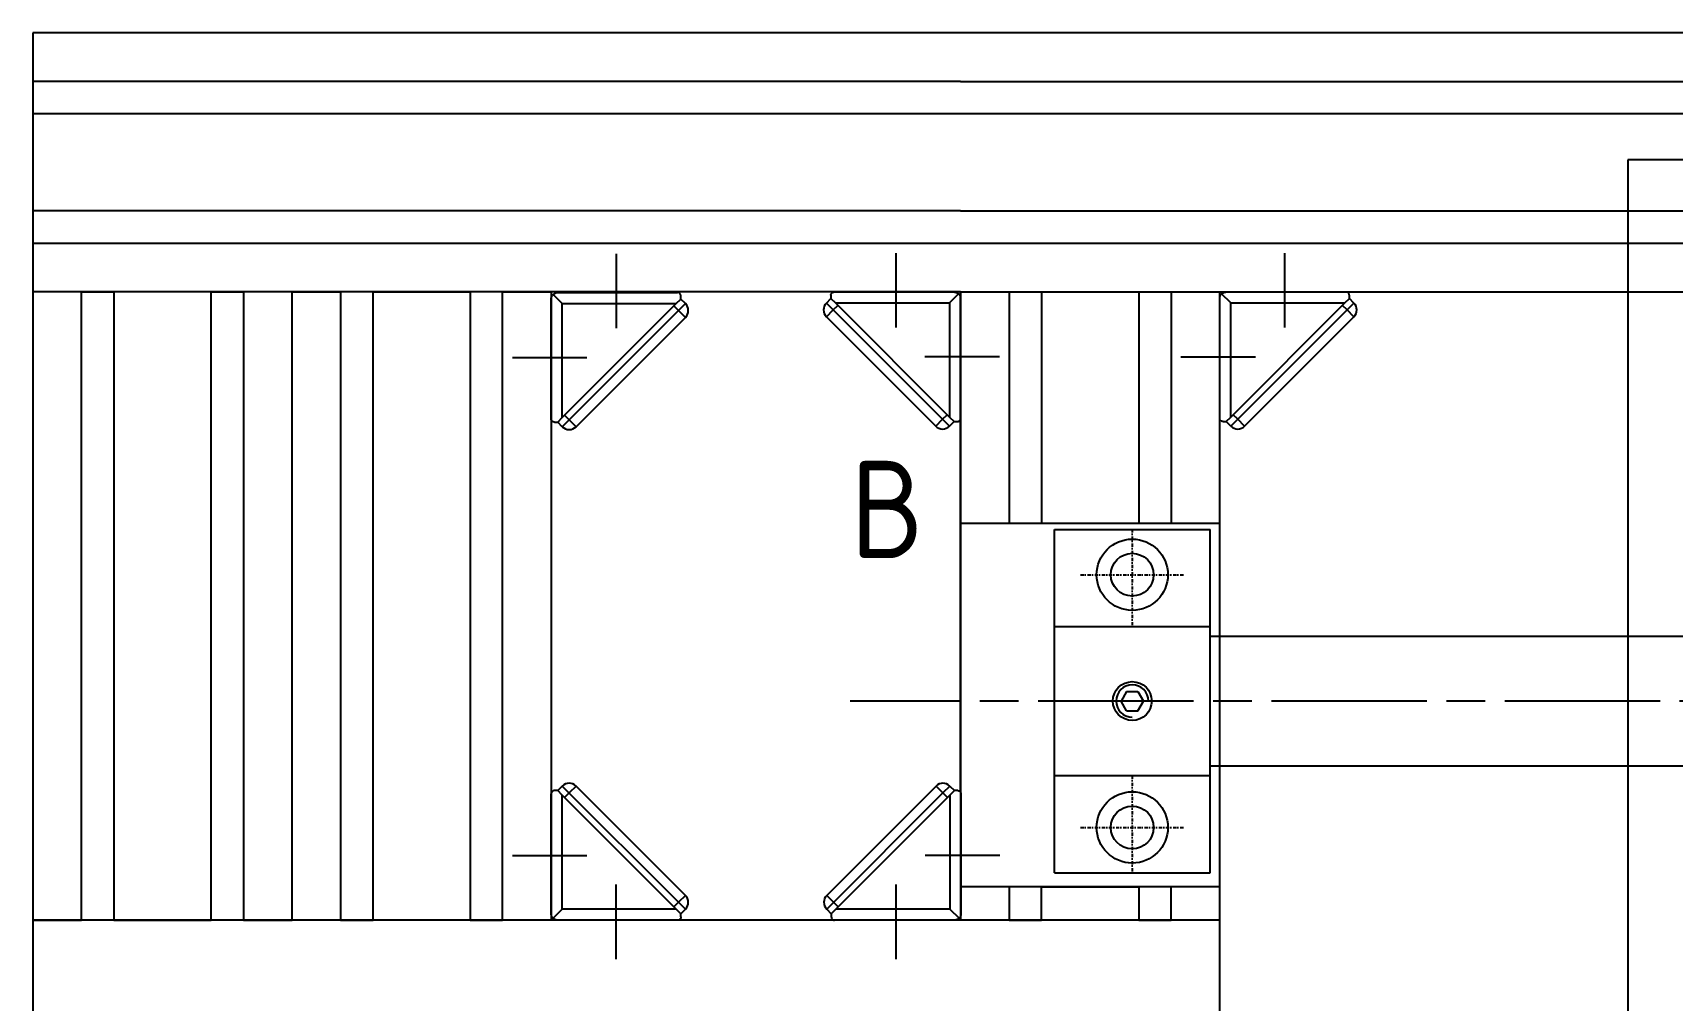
# Model space of a CAD drawing. Header units: millimetres. Extents: x 825 to 4294, y 1031 to 3282.
# Drawn here: x 1821.1 to 2074, y 1403.2 to 1552.5 of the extents above; entities that cross this region are included whole.
import ezdxf

# ---------------------------------------------------------------- set-up
doc = ezdxf.new("R2010")
doc.units = ezdxf.units.MM
for name, pattern in [('ACAD_ISO08W100', [36, 24, -3, 6, -3]), ('AUSGEZOGEN', [0]), ('CENTER', [50.8, 31.75, -6.35, 6.35, -6.35]), ('PHL_THICK', [0]), ('STRICHPUNKT', [1, 0.5, -0.25, 0, -0.25])]:
    doc.linetypes.add(name, pattern=pattern)
for name, color, linetype in [('L2STAR', 2, 'AUSGEZOGEN'), ('L5STAR', 7, 'AUSGEZOGEN'), ('M2STAR', 2, 'STRICHPUNKT'), ('osie', 221, 'ACAD_ISO08W100'), ('wozek', 110, 'Continuous')]:
    doc.layers.add(name, color=color, linetype=linetype)
doc.layers.add('linie4fun', color=6, linetype='Continuous', lineweight=25)
doc.styles.get("Standard").update_dxf_attribs({"font": 'geniso.shx'})

# ---------------------------------------------------------------- blocks, each defined once
blk = doc.blocks.new('CCLAB_201911010481883_57')
at = {"color": 92, "linetype": 'CENTER'}
blk.add_line((-6, -10), (5.5, -10), dxfattribs=at)
blk = doc.blocks.new('CCLAB_201911010481883_59')
at = {"color": 92, "linetype": 'CENTER'}
blk.add_line((10, 6), (10, -5.5), dxfattribs=at)

msp = doc.modelspace()

# ---------------------------------------------------------------- linework, layer by layer
at = {"layer": 'L2STAR'}
msp.add_arc((1990.71594, 1449.3901), 2.5, 0, 270, dxfattribs=at)
at = {"layer": 'L5STAR'}
for p, q in [((1978.71594, 1422.8901), (1978.71594, 1475.8901)), ((1978.71594, 1475.8901), (2002.71594, 1475.8901)), ((2002.71594, 1422.8901), (2002.71594, 1475.8901)), ((1978.71594, 1460.8901), (2002.71594, 1460.8901)), ((1989.84991, 1450.8901), (1988.98389, 1449.3901)), ((1989.84991, 1450.8901), (1991.58196, 1450.8901)), ((1991.58196, 1450.8901), (1992.44799, 1449.3901)), ((1989.84991, 1447.8901), (1988.98389, 1449.3901)), ((1989.84991, 1447.8901), (1991.58196, 1447.8901)), ((1991.58196, 1447.8901), (1992.44799, 1449.3901)), ((1978.71594, 1437.8901), (2002.71594, 1437.8901)), ((1978.71594, 1422.8901), (2002.71594, 1422.8901))]:
    msp.add_line(p, q, dxfattribs=at)
for centre, radius in [((1990.71594, 1468.8901), 5.5), ((1990.71594, 1468.8901), 3.3), ((1990.71594, 1449.3901), 3), ((1990.71594, 1429.8901), 5.5), ((1990.71594, 1429.8901), 3.3)]:
    msp.add_circle(centre, radius, dxfattribs=at)
at = {"layer": 'linie4fun'}
for p, q in [((1964.21594, 1552.52065), (1821.05934, 1552.52065)), ((1821.05934, 1552.52065), (1821.05934, 1512.52065)), ((2338.71594, 1552.52065), (1964.21594, 1552.52065)), ((1964.21594, 1545.02065), (1821.05934, 1545.02065)), ((1964.21594, 1545.02065), (2338.71594, 1545.02065)), ((1964.21594, 1540.02065), (1821.05934, 1540.02065)), ((2338.71594, 1540.02065), (1964.21594, 1540.02065)), ((1964.21594, 1525.02065), (1821.05934, 1525.02065)), ((1964.21594, 1525.02065), (2338.71594, 1525.02065)), ((1964.21594, 1520.02065), (1821.05934, 1520.02065)), ((2338.71594, 1520.02065), (1964.21594, 1520.02065)), ((1964.21594, 1512.52065), (1821.05934, 1512.52065)), ((1821.05934, 1512.52065), (1821.05934, 1415.57312)), ((1828.55934, 1415.57312), (1828.55934, 1512.52065)), ((1828.55934, 1512.52065), (1833.55934, 1512.52065)), ((1833.55934, 1512.52065), (1833.55934, 1415.57312)), ((1848.55934, 1415.57312), (1848.55934, 1512.52065)), ((1848.55934, 1512.52065), (1853.55934, 1512.52065)), ((1853.55934, 1512.52065), (1853.55934, 1415.57312)), ((1861.05934, 1415.57312), (1861.05934, 1512.52065)), ((1861.05934, 1512.52065), (1868.55934, 1512.52065)), ((1868.55934, 1512.52065), (1868.55934, 1415.57312)), ((1873.55934, 1415.57312), (1873.55934, 1512.52065)), ((1873.55934, 1512.52065), (1888.55934, 1512.52065)), ((1888.55934, 1512.52065), (1888.55934, 1415.57312)), ((1893.55934, 1415.57312), (1893.55934, 1512.52065)), ((1893.55934, 1512.52065), (1901.05934, 1512.52065)), ((1901.05934, 1512.52065), (1901.05934, 1415.57312)), ((1964.21594, 1512.52065), (2004.21594, 1512.52065)), ((1964.21594, 1512.52065), (2338.71594, 1512.52065)), ((1964.21594, 1435.43781), (1964.21594, 1512.52065)), ((1964.21594, 1512.52065), (1964.21594, 1415.57312)), ((1971.71594, 1512.52065), (1971.71594, 1491.53561)), ((1976.71594, 1512.52065), (1976.71594, 1491.53561)), ((1991.71594, 1512.52065), (1991.71594, 1491.53561)), ((1996.71594, 1512.52065), (1996.71594, 1491.53561)), ((2004.21594, 1204.49791), (2004.21594, 1512.52065)), ((1971.71594, 1491.53561), (1971.71594, 1476.80244)), ((1976.71594, 1491.53561), (1976.71594, 1476.80244)), ((1991.71594, 1491.53561), (1991.71594, 1476.80244)), ((1996.71594, 1491.53561), (1996.71594, 1476.80244)), ((2004.21594, 1476.80244), (1964.21594, 1476.80244)), ((2002.71594, 1459.3901), (2298.71594, 1459.3901)), ((2002.71594, 1439.3901), (2298.71594, 1439.3901)), ((2004.21594, 1420.70464), (1964.21594, 1420.70464)), ((1971.71594, 1420.70464), (1971.71594, 1415.57312)), ((1976.71594, 1420.70464), (1991.71594, 1420.70464)), ((1976.71594, 1415.57312), (1976.71594, 1420.70464)), ((1976.71594, 1420.70464), (1991.71594, 1420.70464)), ((1991.71594, 1420.70464), (1991.71594, 1415.57312)), ((1996.71594, 1415.57312), (1996.71594, 1420.70464)), ((2004.21594, 1415.57312), (1821.05934, 1415.57312)), ((1821.05934, 1415.57312), (1828.55934, 1415.57312)), ((1821.05934, 1415.57312), (1821.05934, 1397.10998)), ((1833.55934, 1415.57312), (1848.55934, 1415.57312)), ((1853.55934, 1415.57312), (1861.05934, 1415.57312)), ((1868.55934, 1415.57312), (1873.55934, 1415.57312)), ((1888.55934, 1415.57312), (1893.55934, 1415.57312)), ((1971.71594, 1415.57312), (1976.71594, 1415.57312)), ((1991.71594, 1415.57312), (1996.71594, 1415.57312))]:
    msp.add_line(p, q, dxfattribs=at)
at = {"layer": 'linie4fun', "linetype": 'PHL_THICK'}
for p, q in [((1901.05735, 1511.43089), (1901.06069, 1511.51134)), ((1901.05735, 1492.93089), (1901.05735, 1511.43089)), ((1901.06069, 1511.51134), (1901.07088, 1511.59354)), ((1901.07088, 1511.59354), (1901.08802, 1511.67664)), ((1901.08802, 1511.67664), (1901.113, 1511.75961)), ((1901.113, 1511.75961), (1901.14551, 1511.84143)), ((1901.14551, 1511.84143), (1901.18577, 1511.92113)), ((1901.18577, 1511.92113), (1901.23377, 1511.99769)), ((1901.23377, 1511.99769), (1901.28872, 1512.07028)), ((1901.28872, 1512.07028), (1901.35025, 1512.138)), ((1901.35025, 1512.138), (1901.41796, 1512.19953)), ((1902.75735, 1510.73089), (1901.35025, 1512.138)), ((1901.41796, 1512.19953), (1901.49055, 1512.25448)), ((1901.49055, 1512.25448), (1901.56714, 1512.30236)), ((1901.56714, 1512.30236), (1901.64681, 1512.34273)), ((1901.64681, 1512.34273), (1901.72864, 1512.37524)), ((1901.72864, 1512.37524), (1901.8116, 1512.40022)), ((1901.8116, 1512.40022), (1901.8947, 1512.41736)), ((1901.8947, 1512.41736), (1901.97691, 1512.42756)), ((1901.97691, 1512.42756), (1902.05735, 1512.43089)), ((1902.05735, 1512.43089), (1920.55735, 1512.43089)), ((1902.75735, 1510.73089), (1920.35735, 1510.73089)), ((1902.75735, 1493.13089), (1920.35735, 1510.73089)), ((1902.75735, 1493.13089), (1902.75735, 1510.73089)), ((1903.82514, 1492.78446), (1921.76444, 1510.72376)), ((1920.70378, 1509.6631), (1919.99667, 1510.37021)), ((1920.35735, 1510.73089), (1921.05735, 1511.43089)), ((1920.61389, 1512.42759), (1920.55735, 1512.43089)), ((1920.67093, 1512.41758), (1920.61389, 1512.42759)), ((1920.72751, 1512.40105), (1920.67093, 1512.41758)), ((1920.78299, 1512.37687), (1920.72751, 1512.40105)), ((1920.83612, 1512.34597), (1920.78299, 1512.37687)), ((1920.88615, 1512.30758), (1920.83612, 1512.34597)), ((1920.93199, 1512.26203), (1920.88615, 1512.30758)), ((1920.97261, 1512.20942), (1920.93199, 1512.26203)), ((1921.00684, 1512.14989), (1920.97261, 1512.20942)), ((1921.03357, 1512.08359), (1921.00684, 1512.14989)), ((1921.05107, 1512.01059), (1921.03357, 1512.08359)), ((1921.05735, 1511.93089), (1921.05107, 1512.01059)), ((1921.76444, 1510.72376), (1921.05733, 1511.43087)), ((1921.05735, 1511.43089), (1921.05735, 1511.93089)), ((1943.50885, 1510.81352), (1944.21596, 1511.52063)), ((1943.50885, 1510.81352), (1944.56951, 1509.75286)), ((1944.21594, 1512.02065), (1944.22233, 1512.10034)), ((1944.21594, 1512.02065), (1944.21594, 1511.52065)), ((1944.21594, 1511.52065), (1944.91594, 1510.82065)), ((1944.22233, 1512.10034), (1944.23973, 1512.17335)), ((1944.23973, 1512.17335), (1944.26645, 1512.23965)), ((1944.26645, 1512.23965), (1944.30068, 1512.29918)), ((1944.30068, 1512.29918), (1944.34129, 1512.35178)), ((1944.34129, 1512.35178), (1944.38714, 1512.39734)), ((1944.38714, 1512.39734), (1944.43714, 1512.43563)), ((1944.43714, 1512.43563), (1944.49037, 1512.46688)), ((1944.49037, 1512.46688), (1944.54578, 1512.49081)), ((1944.54578, 1512.49081), (1944.60244, 1512.5076)), ((1944.56951, 1509.75286), (1945.27662, 1510.45997)), ((1944.60244, 1512.5076), (1944.65943, 1512.51745)), ((1944.65943, 1512.51745), (1944.71594, 1512.52065)), ((1944.71594, 1512.52065), (1963.21594, 1512.52065)), ((1944.91594, 1510.82065), (1962.51594, 1493.22065)), ((1944.91594, 1510.82065), (1962.51594, 1510.82065)), ((1962.51594, 1510.82065), (1963.92304, 1512.22776)), ((1962.51594, 1510.82065), (1962.51594, 1493.22065)), ((1963.21594, 1512.52065), (1963.29638, 1512.51732)), ((1963.29638, 1512.51732), (1963.37859, 1512.50712)), ((1963.37859, 1512.50712), (1963.46169, 1512.48998)), ((1963.46169, 1512.48998), (1963.54465, 1512.465)), ((1963.54465, 1512.465), (1963.62648, 1512.43249)), ((1963.62648, 1512.43249), (1963.70618, 1512.39224)), ((1963.70618, 1512.39224), (1963.78274, 1512.34424)), ((1963.78274, 1512.34424), (1963.85533, 1512.28929)), ((1963.85533, 1512.28929), (1963.92304, 1512.22776)), ((1963.92304, 1512.22776), (1963.98457, 1512.16004)), ((1963.98457, 1512.16004), (1964.03953, 1512.08745)), ((1964.03953, 1512.08745), (1964.08741, 1512.01086)), ((1964.08741, 1512.01086), (1964.12778, 1511.93119)), ((1964.12778, 1511.93119), (1964.16029, 1511.84937)), ((1964.16029, 1511.84937), (1964.18527, 1511.7664)), ((1964.18527, 1511.7664), (1964.20241, 1511.6833)), ((1964.20241, 1511.6833), (1964.2126, 1511.6011)), ((1964.2126, 1511.6011), (1964.21594, 1511.52065)), ((1964.21594, 1511.52065), (1964.21594, 1493.02065)), ((2004.21594, 1511.52065), (2004.21927, 1511.6011)), ((2004.21594, 1493.02065), (2004.21594, 1511.52065)), ((2004.21927, 1511.6011), (2004.22946, 1511.6833)), ((2004.22946, 1511.6833), (2004.24661, 1511.7664)), ((2004.24661, 1511.7664), (2004.27159, 1511.84937)), ((2004.27159, 1511.84937), (2004.3041, 1511.93119)), ((2004.3041, 1511.93119), (2004.34435, 1512.01089)), ((2004.34435, 1512.01089), (2004.39235, 1512.08745)), ((2004.39235, 1512.08745), (2004.4473, 1512.16004)), ((2004.4473, 1512.16004), (2004.50883, 1512.22776)), ((2004.50883, 1512.22776), (2004.57655, 1512.28929)), ((2005.91594, 1510.82065), (2004.50883, 1512.22776)), ((2004.57655, 1512.28929), (2004.64914, 1512.34424)), ((2004.64914, 1512.34424), (2004.72572, 1512.39212)), ((2004.72572, 1512.39212), (2004.8054, 1512.43249)), ((2004.8054, 1512.43249), (2004.88722, 1512.465)), ((2004.88722, 1512.465), (2004.97018, 1512.48998)), ((2004.97018, 1512.48998), (2005.05328, 1512.50712)), ((2005.05328, 1512.50712), (2005.13549, 1512.51732)), ((2005.13549, 1512.51732), (2005.21594, 1512.52065)), ((2005.21594, 1512.52065), (2023.71594, 1512.52065)), ((2005.91594, 1510.82065), (2023.51594, 1510.82065)), ((2005.91594, 1493.22065), (2023.51594, 1510.82065)), ((2005.91594, 1493.22065), (2005.91594, 1510.82065)), ((2006.98372, 1492.87422), (2024.92302, 1510.81352)), ((2023.86236, 1509.75286), (2023.15526, 1510.45997)), ((2023.51594, 1510.82065), (2024.21594, 1511.52065)), ((2023.77248, 1512.51735), (2023.71594, 1512.52065)), ((2023.82951, 1512.50734), (2023.77248, 1512.51735)), ((2023.8861, 1512.49081), (2023.82951, 1512.50734)), ((2023.94158, 1512.46663), (2023.8861, 1512.49081)), ((2023.99471, 1512.43573), (2023.94158, 1512.46663)), ((2024.04473, 1512.39734), (2023.99471, 1512.43573)), ((2024.09057, 1512.35179), (2024.04473, 1512.39734)), ((2024.13119, 1512.29918), (2024.09057, 1512.35179)), ((2024.16542, 1512.23965), (2024.13119, 1512.29918)), ((2024.19215, 1512.17335), (2024.16542, 1512.23965)), ((2024.20966, 1512.10035), (2024.19215, 1512.17335)), ((2024.21594, 1512.02065), (2024.20966, 1512.10035)), ((2024.92302, 1510.81352), (2024.21592, 1511.52063)), ((2024.21594, 1511.52065), (2024.21594, 1512.02065)), ((1904.8858, 1491.7238), (1921.76444, 1508.60244)), ((1921.76444, 1508.60244), (1920.70378, 1509.6631)), ((1943.50885, 1508.6922), (1944.56951, 1509.75286)), ((1943.50885, 1508.6922), (1960.38749, 1491.81356)), ((1944.56951, 1509.75286), (1962.50881, 1491.81356)), ((2008.04439, 1491.81356), (2024.92302, 1508.6922)), ((2024.92302, 1508.6922), (2023.86236, 1509.75286)), ((1901.06056, 1492.87439), (1901.05735, 1492.93089)), ((1901.07041, 1492.8174), (1901.06056, 1492.87439)), ((1901.0872, 1492.76073), (1901.07041, 1492.8174)), ((1901.11113, 1492.70532), (1901.0872, 1492.76073)), ((1901.14237, 1492.65209), (1901.11113, 1492.70532)), ((1901.18066, 1492.6021), (1901.14237, 1492.65209)), ((1901.22622, 1492.55624), (1901.18066, 1492.6021)), ((1901.27882, 1492.51564), (1901.22622, 1492.55624)), ((1902.05735, 1492.43089), (1902.75735, 1493.13089)), ((1902.76448, 1491.7238), (1903.82514, 1492.78446)), ((1903.82514, 1492.78446), (1903.11803, 1493.49157)), ((1904.8858, 1491.7238), (1903.82514, 1492.78446)), ((1960.38749, 1491.81356), (1961.44815, 1492.87422)), ((1961.44815, 1492.87422), (1962.15526, 1493.58133)), ((1962.51594, 1493.22065), (1963.21594, 1492.52065)), ((1963.79564, 1492.52693), (1963.86864, 1492.54444)), ((1963.86864, 1492.54444), (1963.93494, 1492.57116)), ((1963.93494, 1492.57116), (1963.99447, 1492.6054)), ((1963.99447, 1492.6054), (1964.04707, 1492.64602)), ((1964.04707, 1492.64602), (1964.09263, 1492.69186)), ((1964.09263, 1492.69186), (1964.13101, 1492.74188)), ((1964.13101, 1492.74188), (1964.16192, 1492.79501)), ((1964.16192, 1492.79501), (1964.18609, 1492.85049)), ((1964.18609, 1492.85049), (1964.20263, 1492.90707)), ((1964.20263, 1492.90707), (1964.21263, 1492.96411)), ((1964.21263, 1492.96411), (1964.21594, 1493.02065)), ((2004.21914, 1492.96415), (2004.21594, 1493.02065)), ((2004.22899, 1492.90716), (2004.21914, 1492.96415)), ((2004.24578, 1492.85049), (2004.22899, 1492.90716)), ((2004.26971, 1492.79508), (2004.24578, 1492.85049)), ((2004.30096, 1492.74185), (2004.26971, 1492.79508)), ((2004.33925, 1492.69186), (2004.30096, 1492.74185)), ((2004.3848, 1492.646), (2004.33925, 1492.69186)), ((2004.43741, 1492.6054), (2004.3848, 1492.646)), ((2004.49694, 1492.57116), (2004.43741, 1492.6054)), ((2004.56324, 1492.54444), (2004.49694, 1492.57116)), ((2004.63625, 1492.52704), (2004.56324, 1492.54444)), ((2005.21594, 1492.52065), (2005.91594, 1493.22065)), ((2005.92306, 1491.81356), (2006.98372, 1492.87422)), ((2006.98372, 1492.87422), (2006.27662, 1493.58133)), ((2008.04439, 1491.81356), (2006.98372, 1492.87422)), ((1901.33835, 1492.4814), (1901.27882, 1492.51564)), ((1901.40465, 1492.45468), (1901.33835, 1492.4814)), ((1901.47767, 1492.43728), (1901.40465, 1492.45468)), ((1901.55735, 1492.43089), (1901.47767, 1492.43728)), ((1901.55735, 1492.43089), (1902.05735, 1492.43089)), ((1902.76448, 1491.7238), (1902.05737, 1492.43091)), ((1962.50881, 1491.81356), (1963.21592, 1492.52067)), ((1963.21594, 1492.52065), (1963.71594, 1492.52065)), ((1963.71594, 1492.52065), (1963.79564, 1492.52693)), ((2004.71594, 1492.52065), (2004.63625, 1492.52704)), ((2004.71594, 1492.52065), (2005.21594, 1492.52065)), ((2005.92306, 1491.81356), (2005.21596, 1492.52067)), ((1901.06264, 1435.12966), (1901.05934, 1435.07312)), ((1901.05934, 1416.57312), (1901.05934, 1435.07312)), ((1901.07265, 1435.1867), (1901.06264, 1435.12966)), ((1901.08918, 1435.24328), (1901.07265, 1435.1867)), ((1901.11336, 1435.29876), (1901.08918, 1435.24328)), ((1901.14426, 1435.35189), (1901.11336, 1435.29876)), ((1901.18265, 1435.40192), (1901.14426, 1435.35189)), ((1901.2282, 1435.44775), (1901.18265, 1435.40192)), ((1901.28081, 1435.48838), (1901.2282, 1435.44775)), ((1901.34034, 1435.52261), (1901.28081, 1435.48838)), ((1901.40664, 1435.54933), (1901.34034, 1435.52261)), ((1901.47964, 1435.56684), (1901.40664, 1435.54933)), ((1901.55934, 1435.57312), (1901.47964, 1435.56684)), ((1902.05934, 1435.57312), (1901.55934, 1435.57312)), ((1902.75934, 1434.87312), (1902.05934, 1435.57312)), ((1902.76647, 1436.28021), (1902.05936, 1435.5731)), ((1902.75934, 1417.27312), (1902.75934, 1434.87312)), ((1920.35934, 1417.27312), (1902.75934, 1434.87312)), ((1920.70577, 1418.34091), (1902.76647, 1436.28021)), ((1903.82713, 1435.21955), (1903.12002, 1434.51244)), ((1904.88779, 1436.28021), (1903.82713, 1435.21955)), ((1921.76643, 1419.40157), (1904.88779, 1436.28021)), ((1960.44484, 1436.28021), (1943.5662, 1419.40157)), ((1961.5055, 1435.21955), (1943.5662, 1417.28025)), ((1962.57329, 1434.87312), (1944.97329, 1417.27312)), ((1960.44484, 1436.28021), (1961.5055, 1435.21955)), ((1962.56616, 1436.28021), (1961.5055, 1435.21955)), ((1961.5055, 1435.21955), (1962.21261, 1434.51244)), ((1962.56616, 1436.28021), (1963.27327, 1435.5731)), ((1963.27329, 1435.57312), (1962.57329, 1434.87312)), ((1962.57329, 1434.87312), (1962.57329, 1417.27312)), ((1963.77329, 1435.57312), (1963.27329, 1435.57312)), ((1963.77329, 1435.57312), (1963.85298, 1435.56673)), ((1963.85298, 1435.56673), (1963.92599, 1435.54933)), ((1963.92599, 1435.54933), (1963.99229, 1435.52261)), ((1963.99229, 1435.52261), (1964.05182, 1435.48838)), ((1964.05182, 1435.48838), (1964.10442, 1435.44777)), ((1964.10442, 1435.44777), (1964.14998, 1435.40192)), ((1964.14998, 1435.40192), (1964.18827, 1435.35192)), ((1964.18827, 1435.35192), (1964.21952, 1435.29869)), ((1964.21952, 1435.29869), (1964.24344, 1435.24328)), ((1964.24344, 1435.24328), (1964.26024, 1435.18662)), ((1964.26024, 1435.18662), (1964.27009, 1435.12963)), ((1964.27009, 1435.12963), (1964.27329, 1435.07312)), ((1964.27329, 1435.07312), (1964.27329, 1416.57312)), ((1921.76643, 1419.40157), (1920.70577, 1418.34091)), ((1943.5662, 1419.40157), (1944.62686, 1418.34091)), ((1902.75934, 1417.27312), (1901.35223, 1415.86602)), ((1920.35934, 1417.27312), (1902.75934, 1417.27312)), ((1920.70577, 1418.34091), (1919.99866, 1417.6338)), ((1921.05934, 1416.57312), (1920.35934, 1417.27312)), ((1921.76643, 1417.28025), (1920.70577, 1418.34091)), ((1921.76643, 1417.28025), (1921.05932, 1416.57314)), ((1943.5662, 1417.28025), (1944.27331, 1416.57314)), ((1944.97329, 1417.27312), (1944.27329, 1416.57312)), ((1944.62686, 1418.34091), (1945.33397, 1417.6338)), ((1962.57329, 1417.27312), (1944.97329, 1417.27312)), ((1962.57329, 1417.27312), (1963.9804, 1415.86602)), ((1901.06267, 1416.49268), (1901.05934, 1416.57312)), ((1901.07287, 1416.41047), (1901.06267, 1416.49268)), ((1901.09001, 1416.32737), (1901.07287, 1416.41047)), ((1901.11499, 1416.24441), (1901.09001, 1416.32737)), ((1901.1475, 1416.16258), (1901.11499, 1416.24441)), ((1901.18787, 1416.08291), (1901.1475, 1416.16258)), ((1901.23575, 1416.00632), (1901.18787, 1416.08291)), ((1901.2907, 1415.93373), (1901.23575, 1416.00632)), ((1901.35223, 1415.86602), (1901.2907, 1415.93373)), ((1901.41995, 1415.80449), (1901.35223, 1415.86602)), ((1901.49254, 1415.74953), (1901.41995, 1415.80449)), ((1901.5691, 1415.70154), (1901.49254, 1415.74953)), ((1901.6488, 1415.66128), (1901.5691, 1415.70154)), ((1901.73062, 1415.62877), (1901.6488, 1415.66128)), ((1901.81359, 1415.60379), (1901.73062, 1415.62877)), ((1901.89669, 1415.58665), (1901.81359, 1415.60379)), ((1901.97889, 1415.57646), (1901.89669, 1415.58665)), ((1902.05934, 1415.57312), (1901.97889, 1415.57646)), ((1920.55934, 1415.57312), (1902.05934, 1415.57312)), ((1920.61584, 1415.57633), (1920.55934, 1415.57312)), ((1920.67283, 1415.58617), (1920.61584, 1415.57633)), ((1920.7295, 1415.60297), (1920.67283, 1415.58617)), ((1920.78491, 1415.6269), (1920.7295, 1415.60297)), ((1920.83814, 1415.65814), (1920.78491, 1415.6269)), ((1920.88813, 1415.69643), (1920.83814, 1415.65814)), ((1920.93399, 1415.74199), (1920.88813, 1415.69643)), ((1920.97459, 1415.79459), (1920.93399, 1415.74199)), ((1921.00883, 1415.85412), (1920.97459, 1415.79459)), ((1921.03555, 1415.92042), (1921.00883, 1415.85412)), ((1921.05295, 1415.99344), (1921.03555, 1415.92042)), ((1921.05934, 1416.07312), (1921.05295, 1415.99344)), ((1921.05934, 1416.07312), (1921.05934, 1416.57312)), ((1944.27329, 1416.57312), (1944.27329, 1416.07312)), ((1944.27329, 1416.07312), (1944.27957, 1415.99342)), ((1944.27957, 1415.99342), (1944.29708, 1415.92042)), ((1944.29708, 1415.92042), (1944.3238, 1415.85412)), ((1944.3238, 1415.85412), (1944.35803, 1415.79459)), ((1944.35803, 1415.79459), (1944.39866, 1415.74199)), ((1944.39866, 1415.74199), (1944.4445, 1415.69643)), ((1944.4445, 1415.69643), (1944.49452, 1415.65805)), ((1944.49452, 1415.65805), (1944.54765, 1415.62714)), ((1944.54765, 1415.62714), (1944.60313, 1415.60297)), ((1944.60313, 1415.60297), (1944.65971, 1415.58643)), ((1944.65971, 1415.58643), (1944.71675, 1415.57643)), ((1944.71675, 1415.57643), (1944.77329, 1415.57312)), ((1963.27329, 1415.57312), (1944.77329, 1415.57312)), ((1963.35373, 1415.57646), (1963.27329, 1415.57312)), ((1963.43594, 1415.58665), (1963.35373, 1415.57646)), ((1963.51904, 1415.60379), (1963.43594, 1415.58665)), ((1963.60201, 1415.62877), (1963.51904, 1415.60379)), ((1963.68383, 1415.66128), (1963.60201, 1415.62877)), ((1963.7635, 1415.70165), (1963.68383, 1415.66128)), ((1963.84009, 1415.74953), (1963.7635, 1415.70165)), ((1963.91268, 1415.80449), (1963.84009, 1415.74953)), ((1963.9804, 1415.86602), (1963.91268, 1415.80449)), ((1964.04193, 1415.93373), (1963.9804, 1415.86602)), ((1964.09688, 1416.00632), (1964.04193, 1415.93373)), ((1964.14488, 1416.08288), (1964.09688, 1416.00632)), ((1964.18513, 1416.16258), (1964.14488, 1416.08288)), ((1964.21764, 1416.24441), (1964.18513, 1416.16258)), ((1964.24262, 1416.32737), (1964.21764, 1416.24441)), ((1964.25976, 1416.41047), (1964.24262, 1416.32737)), ((1964.26995, 1416.49268), (1964.25976, 1416.41047)), ((1964.27329, 1416.57312), (1964.26995, 1416.49268))]:
    msp.add_line(p, q, dxfattribs=at)
for centre, start, end in [((1920.70378, 1509.6631), 315.0000031, 44.9999942), ((1944.56951, 1509.75286), 135.0000058, 224.9999969), ((2023.86236, 1509.75286), 315.0000031, 44.9999942), ((1903.82514, 1492.78446), 225.0000058, 314.9999969), ((1961.44815, 1492.87422), 225.0000031, 314.9999942), ((2006.98372, 1492.87422), 225.0000058, 314.9999969), ((1903.82713, 1435.21955), 45.0000031, 134.9999942), ((1961.5055, 1435.21955), 45.0000058, 134.9999969), ((1920.70577, 1418.34091), 315.0000058, 44.9999969), ((1944.62686, 1418.34091), 135.0000031, 224.9999942)]:
    msp.add_arc(centre, 1.5, start, end, dxfattribs=at)
at = {"layer": 'M2STAR'}
for p, q in [((1990.71594, 1475.8901), (1990.71594, 1460.8901)), ((1982.71594, 1468.8901), (1998.71594, 1468.8901)), ((1990.71594, 1437.8901), (1990.71594, 1422.8901)), ((1982.71594, 1429.8901), (1998.71594, 1429.8901))]:
    msp.add_line(p, q, dxfattribs=at)
at = {"layer": 'osie'}
msp.add_line((2360.18187, 1449.3901), (1947.19027, 1449.3901), dxfattribs=at)
at = {"layer": 'wozek'}
for p, q in [((2232.18787, 1532.93142), (2067.18787, 1532.93142)), ((2067.18787, 1532.93142), (2067.18787, 1183.79235))]:
    msp.add_line(p, q, dxfattribs=at)

# ---------------------------------------------------------------- block references
for name, p in [('CCLAB_201911010481883_59', (1901.05735, 1512.43089)), ('CCLAB_201911010481883_59', (2004.21594, 1512.52065)), ('CCLAB_201911010481883_57', (1901.05735, 1512.43089)), ('CCLAB_201911010481883_57', (2004.21594, 1512.52065))]:
    msp.add_blockref(name, p)
for name, p, rotation in [('CCLAB_201911010481883_57', (1964.21594, 1512.52065), 270), ('CCLAB_201911010481883_59', (1964.21594, 1512.52065), 270), ('CCLAB_201911010481883_59', (1901.05934, 1415.57312), 90), ('CCLAB_201911010481883_57', (1964.27329, 1415.57312), 180), ('CCLAB_201911010481883_57', (1901.05934, 1415.57312), 90), ('CCLAB_201911010481883_59', (1964.27329, 1415.57312), 180)]:
    msp.add_blockref(name, p, dxfattribs=dict(rotation=rotation))

# ---------------------------------------------------------------- texts
at = {"layer": 'linie4fun', "insert": (1947.19027, 1486.47565), "char_height": 15, "attachment_point": 1}
msp.add_mtext_dynamic_manual_height_columns('B', width=6.4629812, gutter_width=12.5, heights=[0], dxfattribs=at)

doc.saveas('drawing.dxf')
